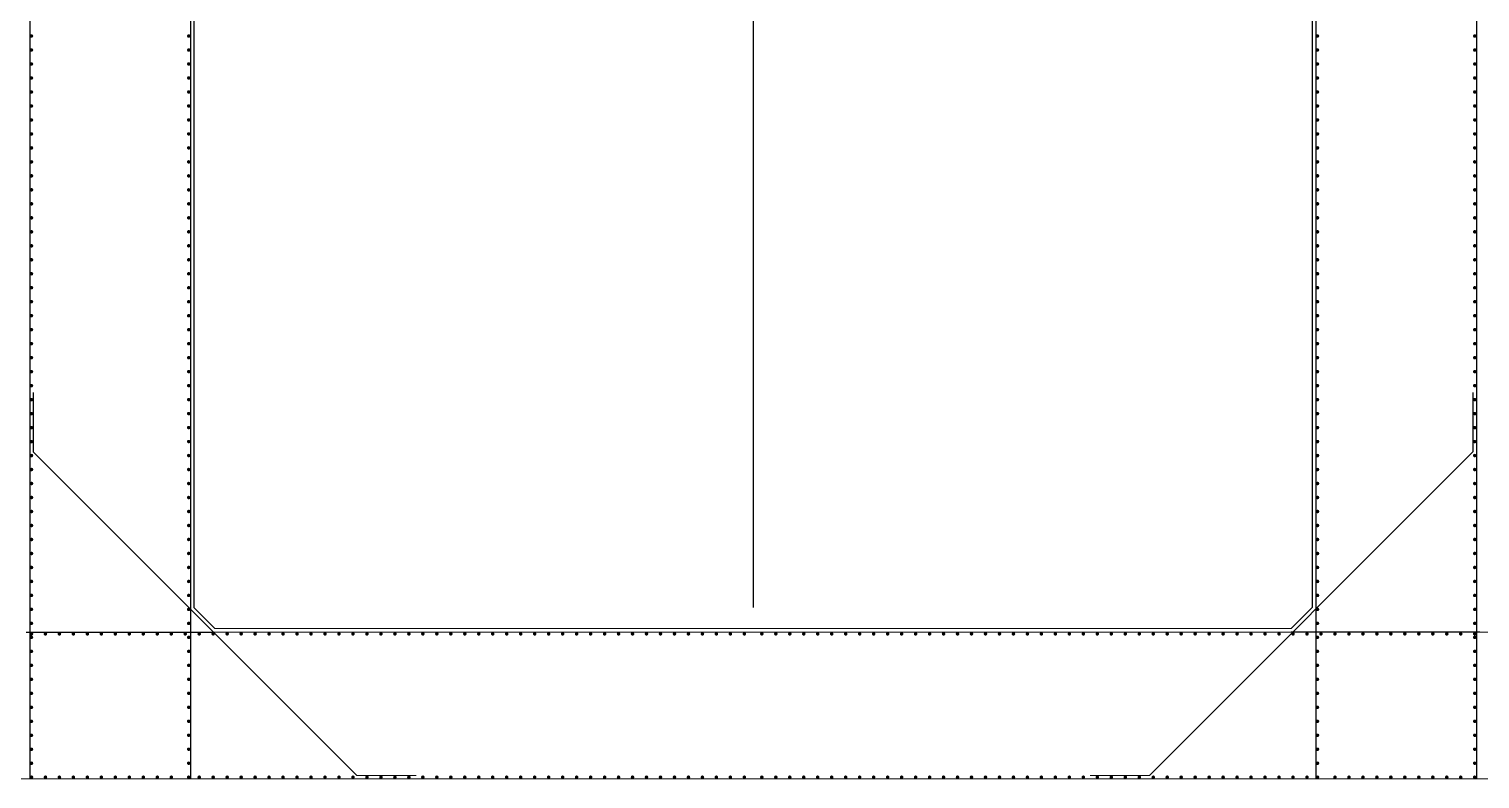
# Model space of a CAD drawing. Header units: millimetres. Extents: x -135144 to 39235, y -14991 to 144825.
# Drawn here: x -2526 to 7854, y 134138 to 139500 of the extents above; entities that cross this region are included whole.
import ezdxf

# ---------------------------------------------------------------- set-up
doc = ezdxf.new("R2010")
doc.units = ezdxf.units.MM
doc.header["$MEASUREMENT"] = 0
doc.layers.add('S TEXT', color=7, linetype='Continuous', lineweight=20)

msp = doc.modelspace()

# ---------------------------------------------------------------- linework, layer by layer
for p, q in [((-1371.36, 143037.849), (-1371.36, 134137.849)), ((-1371.36, 143037.849), (-1371.36, 134137.849)), ((6678.64, 143037.848), (6678.64, 134137.848)), ((6678.64, 143037.848), (6678.64, 134137.848)), ((-2521.36, 143025.349), (-2521.36, 134137.849)), ((-2521.36, 143025.349), (-2521.36, 134137.849)), ((7828.64, 143025.348), (7828.64, 134137.848)), ((7828.64, 143025.348), (7828.64, 134137.848)), ((-1346.36, 142062.849), (-1346.36, 135362.849)), ((-1346.36, 142062.849), (-1346.36, 135362.849)), ((2653.64, 142062.849), (2653.64, 135362.849)), ((2653.64, 142062.849), (2653.64, 135362.849)), ((6653.64, 142062.848), (6653.64, 135362.848)), ((6653.64, 142062.848), (6653.64, 135362.848)), ((-2496.36, 136901.757), (-2496.36, 136477.493)), ((-2496.36, 136901.757), (-2496.36, 136477.493)), ((7803.64, 136901.757), (7803.64, 136477.493)), ((7803.64, 136901.757), (7803.64, 136477.493)), ((-2496.36, 136477.493), (-181.715, 134162.849)), ((-2496.36, 136477.493), (-181.715, 134162.849)), ((7803.64, 136477.493), (5488.995, 134162.848)), ((7803.64, 136477.493), (5488.995, 134162.848)), ((-1346.36, 135362.849), (-1196.36, 135212.849)), ((-1346.36, 135362.849), (-1196.36, 135212.849)), ((6653.64, 135362.848), (6503.64, 135212.848)), ((6653.64, 135362.848), (6503.64, 135212.848)), ((-2546.36, 135187.849), (-1196.36, 135187.849)), ((-2546.36, 135187.849), (-1196.36, 135187.849)), ((7853.64, 135187.848), (6503.64, 135187.848)), ((7853.64, 135187.848), (6503.64, 135187.848))]:
    msp.add_line(p, q)
at = {"const_width": 12.5}
for points in [[(-2515.11, 139450.349, 1), (-2502.61, 139450.349, 1)], [(-2515.11, 139450.349, 1), (-2502.61, 139450.349, 1)], [(-1390.11, 139450.349, 1), (-1377.61, 139450.349, 1)], [(-1390.11, 139450.349, 1), (-1377.61, 139450.349, 1)], [(6697.39, 139450.348, -1), (6684.89, 139450.348, -1)], [(6697.39, 139450.348, -1), (6684.89, 139450.348, -1)], [(7822.39, 139450.348, -1), (7809.89, 139450.348, -1)], [(7822.39, 139450.348, -1), (7809.89, 139450.348, -1)], [(-2515.11, 139350.349, 1), (-2502.61, 139350.349, 1)], [(-2515.11, 139350.349, 1), (-2502.61, 139350.349, 1)], [(-1390.11, 139350.349, 1), (-1377.61, 139350.349, 1)], [(-1390.11, 139350.349, 1), (-1377.61, 139350.349, 1)], [(6697.39, 139350.348, -1), (6684.89, 139350.348, -1)], [(6697.39, 139350.348, -1), (6684.89, 139350.348, -1)], [(7822.39, 139350.348, -1), (7809.89, 139350.348, -1)], [(7822.39, 139350.348, -1), (7809.89, 139350.348, -1)], [(-2515.11, 139250.349, 1), (-2502.61, 139250.349, 1)], [(-2515.11, 139250.349, 1), (-2502.61, 139250.349, 1)], [(-1390.11, 139250.349, 1), (-1377.61, 139250.349, 1)], [(-1390.11, 139250.349, 1), (-1377.61, 139250.349, 1)], [(6697.39, 139250.348, -1), (6684.89, 139250.348, -1)], [(6697.39, 139250.348, -1), (6684.89, 139250.348, -1)], [(7822.39, 139250.348, -1), (7809.89, 139250.348, -1)], [(7822.39, 139250.348, -1), (7809.89, 139250.348, -1)], [(-2515.11, 139150.349, 1), (-2502.61, 139150.349, 1)], [(-2515.11, 139150.349, 1), (-2502.61, 139150.349, 1)], [(-1390.11, 139150.349, 1), (-1377.61, 139150.349, 1)], [(-1390.11, 139150.349, 1), (-1377.61, 139150.349, 1)], [(6697.39, 139150.348, -1), (6684.89, 139150.348, -1)], [(6697.39, 139150.348, -1), (6684.89, 139150.348, -1)], [(7822.39, 139150.348, -1), (7809.89, 139150.348, -1)], [(7822.39, 139150.348, -1), (7809.89, 139150.348, -1)], [(-2515.11, 139050.349, 1), (-2502.61, 139050.349, 1)], [(-2515.11, 139050.349, 1), (-2502.61, 139050.349, 1)], [(-1390.11, 139050.349, 1), (-1377.61, 139050.349, 1)], [(-1390.11, 139050.349, 1), (-1377.61, 139050.349, 1)], [(6697.39, 139050.348, -1), (6684.89, 139050.348, -1)], [(6697.39, 139050.348, -1), (6684.89, 139050.348, -1)], [(7822.39, 139050.348, -1), (7809.89, 139050.348, -1)], [(7822.39, 139050.348, -1), (7809.89, 139050.348, -1)], [(-2515.11, 138950.349, 1), (-2502.61, 138950.349, 1)], [(-2515.11, 138950.349, 1), (-2502.61, 138950.349, 1)], [(-1390.11, 138950.349, 1), (-1377.61, 138950.349, 1)], [(-1390.11, 138950.349, 1), (-1377.61, 138950.349, 1)], [(6697.39, 138950.348, -1), (6684.89, 138950.348, -1)], [(6697.39, 138950.348, -1), (6684.89, 138950.348, -1)], [(7822.39, 138950.348, -1), (7809.89, 138950.348, -1)], [(7822.39, 138950.348, -1), (7809.89, 138950.348, -1)], [(-2515.11, 138850.349, 1), (-2502.61, 138850.349, 1)], [(-2515.11, 138850.349, 1), (-2502.61, 138850.349, 1)], [(-1390.11, 138850.349, 1), (-1377.61, 138850.349, 1)], [(-1390.11, 138850.349, 1), (-1377.61, 138850.349, 1)], [(6697.39, 138850.348, -1), (6684.89, 138850.348, -1)], [(6697.39, 138850.348, -1), (6684.89, 138850.348, -1)], [(7822.39, 138850.348, -1), (7809.89, 138850.348, -1)], [(7822.39, 138850.348, -1), (7809.89, 138850.348, -1)], [(-2515.11, 138750.349, 1), (-2502.61, 138750.349, 1)], [(-2515.11, 138750.349, 1), (-2502.61, 138750.349, 1)], [(-1390.11, 138750.349, 1), (-1377.61, 138750.349, 1)], [(-1390.11, 138750.349, 1), (-1377.61, 138750.349, 1)], [(6697.39, 138750.348, -1), (6684.89, 138750.348, -1)], [(6697.39, 138750.348, -1), (6684.89, 138750.348, -1)], [(7822.39, 138750.348, -1), (7809.89, 138750.348, -1)], [(7822.39, 138750.348, -1), (7809.89, 138750.348, -1)], [(-2515.11, 138650.349, 1), (-2502.61, 138650.349, 1)], [(-2515.11, 138650.349, 1), (-2502.61, 138650.349, 1)], [(-1390.11, 138650.349, 1), (-1377.61, 138650.349, 1)], [(-1390.11, 138650.349, 1), (-1377.61, 138650.349, 1)], [(6697.39, 138650.348, -1), (6684.89, 138650.348, -1)], [(6697.39, 138650.348, -1), (6684.89, 138650.348, -1)], [(7822.39, 138650.348, -1), (7809.89, 138650.348, -1)], [(7822.39, 138650.348, -1), (7809.89, 138650.348, -1)], [(-2515.11, 138550.349, 1), (-2502.61, 138550.349, 1)], [(-2515.11, 138550.349, 1), (-2502.61, 138550.349, 1)], [(-1390.11, 138550.349, 1), (-1377.61, 138550.349, 1)], [(-1390.11, 138550.349, 1), (-1377.61, 138550.349, 1)], [(6697.39, 138550.348, -1), (6684.89, 138550.348, -1)], [(6697.39, 138550.348, -1), (6684.89, 138550.348, -1)], [(7822.39, 138550.348, -1), (7809.89, 138550.348, -1)], [(7822.39, 138550.348, -1), (7809.89, 138550.348, -1)], [(-2515.11, 138450.349, 1), (-2502.61, 138450.349, 1)], [(-2515.11, 138450.349, 1), (-2502.61, 138450.349, 1)], [(-1390.11, 138450.349, 1), (-1377.61, 138450.349, 1)], [(-1390.11, 138450.349, 1), (-1377.61, 138450.349, 1)], [(6697.39, 138450.348, -1), (6684.89, 138450.348, -1)], [(6697.39, 138450.348, -1), (6684.89, 138450.348, -1)], [(7822.39, 138450.348, -1), (7809.89, 138450.348, -1)], [(7822.39, 138450.348, -1), (7809.89, 138450.348, -1)], [(-2515.11, 138350.349, 1), (-2502.61, 138350.349, 1)], [(-2515.11, 138350.349, 1), (-2502.61, 138350.349, 1)], [(-2515.11, 138250.349, 1), (-2502.61, 138250.349, 1)], [(-2515.11, 138250.349, 1), (-2502.61, 138250.349, 1)], [(-1390.11, 138350.349, 1), (-1377.61, 138350.349, 1)], [(-1390.11, 138350.349, 1), (-1377.61, 138350.349, 1)], [(-1390.11, 138250.349, 1), (-1377.61, 138250.349, 1)], [(-1390.11, 138250.349, 1), (-1377.61, 138250.349, 1)], [(6697.39, 138350.348, -1), (6684.89, 138350.348, -1)], [(6697.39, 138350.348, -1), (6684.89, 138350.348, -1)], [(6697.39, 138250.348, -1), (6684.89, 138250.348, -1)], [(6697.39, 138250.348, -1), (6684.89, 138250.348, -1)], [(7822.39, 138350.348, -1), (7809.89, 138350.348, -1)], [(7822.39, 138350.348, -1), (7809.89, 138350.348, -1)], [(7822.39, 138250.348, -1), (7809.89, 138250.348, -1)], [(7822.39, 138250.348, -1), (7809.89, 138250.348, -1)], [(-2515.11, 138150.349, 1), (-2502.61, 138150.349, 1)], [(-2515.11, 138150.349, 1), (-2502.61, 138150.349, 1)], [(-1390.11, 138150.349, 1), (-1377.61, 138150.349, 1)], [(-1390.11, 138150.349, 1), (-1377.61, 138150.349, 1)], [(6697.39, 138150.348, -1), (6684.89, 138150.348, -1)], [(6697.39, 138150.348, -1), (6684.89, 138150.348, -1)], [(7822.39, 138150.348, -1), (7809.89, 138150.348, -1)], [(7822.39, 138150.348, -1), (7809.89, 138150.348, -1)], [(-2515.11, 138050.349, 1), (-2502.61, 138050.349, 1)], [(-2515.11, 138050.349, 1), (-2502.61, 138050.349, 1)], [(-1390.11, 138050.349, 1), (-1377.61, 138050.349, 1)], [(-1390.11, 138050.349, 1), (-1377.61, 138050.349, 1)], [(6697.39, 138050.348, -1), (6684.89, 138050.348, -1)], [(6697.39, 138050.348, -1), (6684.89, 138050.348, -1)], [(7822.39, 138050.348, -1), (7809.89, 138050.348, -1)], [(7822.39, 138050.348, -1), (7809.89, 138050.348, -1)], [(-2515.11, 137950.349, 1), (-2502.61, 137950.349, 1)], [(-2515.11, 137950.349, 1), (-2502.61, 137950.349, 1)], [(-1390.11, 137950.349, 1), (-1377.61, 137950.349, 1)], [(-1390.11, 137950.349, 1), (-1377.61, 137950.349, 1)], [(6697.39, 137950.348, -1), (6684.89, 137950.348, -1)], [(6697.39, 137950.348, -1), (6684.89, 137950.348, -1)], [(7822.39, 137950.348, -1), (7809.89, 137950.348, -1)], [(7822.39, 137950.348, -1), (7809.89, 137950.348, -1)], [(-2515.11, 137850.349, 1), (-2502.61, 137850.349, 1)], [(-2515.11, 137850.349, 1), (-2502.61, 137850.349, 1)], [(-1390.11, 137850.349, 1), (-1377.61, 137850.349, 1)], [(-1390.11, 137850.349, 1), (-1377.61, 137850.349, 1)], [(6697.39, 137850.348, -1), (6684.89, 137850.348, -1)], [(6697.39, 137850.348, -1), (6684.89, 137850.348, -1)], [(7822.39, 137850.348, -1), (7809.89, 137850.348, -1)], [(7822.39, 137850.348, -1), (7809.89, 137850.348, -1)], [(-2515.11, 137750.349, 1), (-2502.61, 137750.349, 1)], [(-2515.11, 137750.349, 1), (-2502.61, 137750.349, 1)], [(-1390.11, 137750.349, 1), (-1377.61, 137750.349, 1)], [(-1390.11, 137750.349, 1), (-1377.61, 137750.349, 1)], [(6697.39, 137750.348, -1), (6684.89, 137750.348, -1)], [(6697.39, 137750.348, -1), (6684.89, 137750.348, -1)], [(7822.39, 137750.348, -1), (7809.89, 137750.348, -1)], [(7822.39, 137750.348, -1), (7809.89, 137750.348, -1)], [(-2515.11, 137650.349, 1), (-2502.61, 137650.349, 1)], [(-2515.11, 137650.349, 1), (-2502.61, 137650.349, 1)], [(-1390.11, 137650.349, 1), (-1377.61, 137650.349, 1)], [(-1390.11, 137650.349, 1), (-1377.61, 137650.349, 1)], [(6697.39, 137650.348, -1), (6684.89, 137650.348, -1)], [(6697.39, 137650.348, -1), (6684.89, 137650.348, -1)], [(7822.39, 137650.348, -1), (7809.89, 137650.348, -1)], [(7822.39, 137650.348, -1), (7809.89, 137650.348, -1)], [(-2515.11, 137550.349, 1), (-2502.61, 137550.349, 1)], [(-2515.11, 137550.349, 1), (-2502.61, 137550.349, 1)], [(-1390.11, 137550.349, 1), (-1377.61, 137550.349, 1)], [(-1390.11, 137550.349, 1), (-1377.61, 137550.349, 1)], [(6697.39, 137550.348, -1), (6684.89, 137550.348, -1)], [(6697.39, 137550.348, -1), (6684.89, 137550.348, -1)], [(7822.39, 137550.348, -1), (7809.89, 137550.348, -1)], [(7822.39, 137550.348, -1), (7809.89, 137550.348, -1)], [(-2515.11, 137450.349, 1), (-2502.61, 137450.349, 1)], [(-2515.11, 137450.349, 1), (-2502.61, 137450.349, 1)], [(-1390.11, 137450.349, 1), (-1377.61, 137450.349, 1)], [(-1390.11, 137450.349, 1), (-1377.61, 137450.349, 1)], [(6697.39, 137450.348, -1), (6684.89, 137450.348, -1)], [(6697.39, 137450.348, -1), (6684.89, 137450.348, -1)], [(7822.39, 137450.348, -1), (7809.89, 137450.348, -1)], [(7822.39, 137450.348, -1), (7809.89, 137450.348, -1)], [(-2515.11, 137350.349, 1), (-2502.61, 137350.349, 1)], [(-2515.11, 137350.349, 1), (-2502.61, 137350.349, 1)], [(-1390.11, 137350.349, 1), (-1377.61, 137350.349, 1)], [(-1390.11, 137350.349, 1), (-1377.61, 137350.349, 1)], [(6697.39, 137350.348, -1), (6684.89, 137350.348, -1)], [(6697.39, 137350.348, -1), (6684.89, 137350.348, -1)], [(7822.39, 137350.348, -1), (7809.89, 137350.348, -1)], [(7822.39, 137350.348, -1), (7809.89, 137350.348, -1)], [(-2515.11, 137250.349, 1), (-2502.61, 137250.349, 1)], [(-2515.11, 137250.349, 1), (-2502.61, 137250.349, 1)], [(-1390.11, 137250.349, 1), (-1377.61, 137250.349, 1)], [(-1390.11, 137250.349, 1), (-1377.61, 137250.349, 1)], [(6697.39, 137250.348, -1), (6684.89, 137250.348, -1)], [(6697.39, 137250.348, -1), (6684.89, 137250.348, -1)], [(7822.39, 137250.348, -1), (7809.89, 137250.348, -1)], [(7822.39, 137250.348, -1), (7809.89, 137250.348, -1)], [(-2515.11, 137150.349, 1), (-2502.61, 137150.349, 1)], [(-2515.11, 137150.349, 1), (-2502.61, 137150.349, 1)], [(-1390.11, 137150.349, 1), (-1377.61, 137150.349, 1)], [(-1390.11, 137150.349, 1), (-1377.61, 137150.349, 1)], [(6697.39, 137150.348, -1), (6684.89, 137150.348, -1)], [(6697.39, 137150.348, -1), (6684.89, 137150.348, -1)], [(7822.39, 137150.348, -1), (7809.89, 137150.348, -1)], [(7822.39, 137150.348, -1), (7809.89, 137150.348, -1)], [(-2515.11, 137050.349, 1), (-2502.61, 137050.349, 1)], [(-2515.11, 137050.349, 1), (-2502.61, 137050.349, 1)], [(-1390.11, 137050.349, 1), (-1377.61, 137050.349, 1)], [(-1390.11, 137050.349, 1), (-1377.61, 137050.349, 1)], [(6697.39, 137050.348, -1), (6684.89, 137050.348, -1)], [(6697.39, 137050.348, -1), (6684.89, 137050.348, -1)], [(7822.39, 137050.348, -1), (7809.89, 137050.348, -1)], [(7822.39, 137050.348, -1), (7809.89, 137050.348, -1)], [(-2515.11, 136950.349, 1), (-2502.61, 136950.349, 1)], [(-2515.11, 136950.349, 1), (-2502.61, 136950.349, 1)], [(-1390.11, 136950.349, 1), (-1377.61, 136950.349, 1)], [(-1390.11, 136950.349, 1), (-1377.61, 136950.349, 1)], [(6697.39, 136950.348, -1), (6684.89, 136950.348, -1)], [(6697.39, 136950.348, -1), (6684.89, 136950.348, -1)], [(7822.39, 136950.348, -1), (7809.89, 136950.348, -1)], [(7822.39, 136950.348, -1), (7809.89, 136950.348, -1)], [(-2515.11, 136850.349, 1), (-2502.61, 136850.349, 1)], [(-2515.11, 136850.349, 1), (-2502.61, 136850.349, 1)], [(-1390.11, 136850.349, 1), (-1377.61, 136850.349, 1)], [(-1390.11, 136850.349, 1), (-1377.61, 136850.349, 1)], [(6697.39, 136850.348, -1), (6684.89, 136850.348, -1)], [(6697.39, 136850.348, -1), (6684.89, 136850.348, -1)], [(7822.39, 136850.348, -1), (7809.89, 136850.348, -1)], [(7822.39, 136850.348, -1), (7809.89, 136850.348, -1)], [(-2515.11, 136750.349, 1), (-2502.61, 136750.349, 1)], [(-2515.11, 136750.349, 1), (-2502.61, 136750.349, 1)], [(-1390.11, 136750.349, 1), (-1377.61, 136750.349, 1)], [(-1390.11, 136750.349, 1), (-1377.61, 136750.349, 1)], [(6697.39, 136750.348, -1), (6684.89, 136750.348, -1)], [(6697.39, 136750.348, -1), (6684.89, 136750.348, -1)], [(7822.39, 136750.348, -1), (7809.89, 136750.348, -1)], [(7822.39, 136750.348, -1), (7809.89, 136750.348, -1)], [(-2515.11, 136650.349, 1), (-2502.61, 136650.349, 1)], [(-2515.11, 136650.349, 1), (-2502.61, 136650.349, 1)], [(-1390.11, 136650.349, 1), (-1377.61, 136650.349, 1)], [(-1390.11, 136650.349, 1), (-1377.61, 136650.349, 1)], [(6697.39, 136650.348, -1), (6684.89, 136650.348, -1)], [(6697.39, 136650.348, -1), (6684.89, 136650.348, -1)], [(7822.39, 136650.348, -1), (7809.89, 136650.348, -1)], [(7822.39, 136650.348, -1), (7809.89, 136650.348, -1)], [(-2515.11, 136550.349, 1), (-2502.61, 136550.349, 1)], [(-2515.11, 136550.349, 1), (-2502.61, 136550.349, 1)], [(-1390.11, 136550.349, 1), (-1377.61, 136550.349, 1)], [(-1390.11, 136550.349, 1), (-1377.61, 136550.349, 1)], [(6697.39, 136550.348, -1), (6684.89, 136550.348, -1)], [(6697.39, 136550.348, -1), (6684.89, 136550.348, -1)], [(7822.39, 136550.348, -1), (7809.89, 136550.348, -1)], [(7822.39, 136550.348, -1), (7809.89, 136550.348, -1)], [(-2515.11, 136450.349, 1), (-2502.61, 136450.349, 1)], [(-2515.11, 136450.349, 1), (-2502.61, 136450.349, 1)], [(-1390.11, 136450.349, 1), (-1377.61, 136450.349, 1)], [(-1390.11, 136450.349, 1), (-1377.61, 136450.349, 1)], [(6697.39, 136450.348, -1), (6684.89, 136450.348, -1)], [(6697.39, 136450.348, -1), (6684.89, 136450.348, -1)], [(7822.39, 136450.348, -1), (7809.89, 136450.348, -1)], [(7822.39, 136450.348, -1), (7809.89, 136450.348, -1)], [(-2515.11, 136350.349, 1), (-2502.61, 136350.349, 1)], [(-2515.11, 136350.349, 1), (-2502.61, 136350.349, 1)], [(-1390.11, 136350.349, 1), (-1377.61, 136350.349, 1)], [(-1390.11, 136350.349, 1), (-1377.61, 136350.349, 1)], [(6697.39, 136350.348, -1), (6684.89, 136350.348, -1)], [(6697.39, 136350.348, -1), (6684.89, 136350.348, -1)], [(7822.39, 136350.348, -1), (7809.89, 136350.348, -1)], [(7822.39, 136350.348, -1), (7809.89, 136350.348, -1)], [(-2515.11, 136250.349, 1), (-2502.61, 136250.349, 1)], [(-2515.11, 136250.349, 1), (-2502.61, 136250.349, 1)], [(-1390.11, 136250.349, 1), (-1377.61, 136250.349, 1)], [(-1390.11, 136250.349, 1), (-1377.61, 136250.349, 1)], [(6697.39, 136250.348, -1), (6684.89, 136250.348, -1)], [(6697.39, 136250.348, -1), (6684.89, 136250.348, -1)], [(7822.39, 136250.348, -1), (7809.89, 136250.348, -1)], [(7822.39, 136250.348, -1), (7809.89, 136250.348, -1)], [(-2515.11, 136150.349, 1), (-2502.61, 136150.349, 1)], [(-2515.11, 136150.349, 1), (-2502.61, 136150.349, 1)], [(-1390.11, 136150.349, 1), (-1377.61, 136150.349, 1)], [(-1390.11, 136150.349, 1), (-1377.61, 136150.349, 1)], [(6697.39, 136150.348, -1), (6684.89, 136150.348, -1)], [(6697.39, 136150.348, -1), (6684.89, 136150.348, -1)], [(7822.39, 136150.348, -1), (7809.89, 136150.348, -1)], [(7822.39, 136150.348, -1), (7809.89, 136150.348, -1)], [(-2515.11, 136050.349, 1), (-2502.61, 136050.349, 1)], [(-2515.11, 136050.349, 1), (-2502.61, 136050.349, 1)], [(-1390.11, 136050.349, 1), (-1377.61, 136050.349, 1)], [(-1390.11, 136050.349, 1), (-1377.61, 136050.349, 1)], [(6697.39, 136050.348, -1), (6684.89, 136050.348, -1)], [(6697.39, 136050.348, -1), (6684.89, 136050.348, -1)], [(7822.39, 136050.348, -1), (7809.89, 136050.348, -1)], [(7822.39, 136050.348, -1), (7809.89, 136050.348, -1)], [(-2515.11, 135950.349, 1), (-2502.61, 135950.349, 1)], [(-2515.11, 135950.349, 1), (-2502.61, 135950.349, 1)], [(-1390.11, 135950.349, 1), (-1377.61, 135950.349, 1)], [(-1390.11, 135950.349, 1), (-1377.61, 135950.349, 1)], [(6697.39, 135950.348, -1), (6684.89, 135950.348, -1)], [(6697.39, 135950.348, -1), (6684.89, 135950.348, -1)], [(7822.39, 135950.348, -1), (7809.89, 135950.348, -1)], [(7822.39, 135950.348, -1), (7809.89, 135950.348, -1)], [(-2515.11, 135850.349, 1), (-2502.61, 135850.349, 1)], [(-2515.11, 135850.349, 1), (-2502.61, 135850.349, 1)], [(-1390.11, 135850.349, 1), (-1377.61, 135850.349, 1)], [(-1390.11, 135850.349, 1), (-1377.61, 135850.349, 1)], [(6697.39, 135850.348, -1), (6684.89, 135850.348, -1)], [(6697.39, 135850.348, -1), (6684.89, 135850.348, -1)], [(7822.39, 135850.348, -1), (7809.89, 135850.348, -1)], [(7822.39, 135850.348, -1), (7809.89, 135850.348, -1)], [(-2515.11, 135750.349, 1), (-2502.61, 135750.349, 1)], [(-2515.11, 135750.349, 1), (-2502.61, 135750.349, 1)], [(-1390.11, 135750.349, 1), (-1377.61, 135750.349, 1)], [(-1390.11, 135750.349, 1), (-1377.61, 135750.349, 1)], [(6697.39, 135750.348, -1), (6684.89, 135750.348, -1)], [(6697.39, 135750.348, -1), (6684.89, 135750.348, -1)], [(7822.39, 135750.348, -1), (7809.89, 135750.348, -1)], [(7822.39, 135750.348, -1), (7809.89, 135750.348, -1)], [(-2515.11, 135650.349, 1), (-2502.61, 135650.349, 1)], [(-2515.11, 135650.349, 1), (-2502.61, 135650.349, 1)], [(-2515.11, 135550.349, 1), (-2502.61, 135550.349, 1)], [(-2515.11, 135550.349, 1), (-2502.61, 135550.349, 1)], [(-1390.11, 135650.349, 1), (-1377.61, 135650.349, 1)], [(-1390.11, 135650.349, 1), (-1377.61, 135650.349, 1)], [(-1390.11, 135550.349, 1), (-1377.61, 135550.349, 1)], [(-1390.11, 135550.349, 1), (-1377.61, 135550.349, 1)], [(6697.39, 135650.348, -1), (6684.89, 135650.348, -1)], [(6697.39, 135650.348, -1), (6684.89, 135650.348, -1)], [(6697.39, 135550.348, -1), (6684.89, 135550.348, -1)], [(6697.39, 135550.348, -1), (6684.89, 135550.348, -1)], [(7822.39, 135650.348, -1), (7809.89, 135650.348, -1)], [(7822.39, 135650.348, -1), (7809.89, 135650.348, -1)], [(7822.39, 135550.348, -1), (7809.89, 135550.348, -1)], [(7822.39, 135550.348, -1), (7809.89, 135550.348, -1)], [(-2515.11, 135450.349, 1), (-2502.61, 135450.349, 1)], [(-2515.11, 135450.349, 1), (-2502.61, 135450.349, 1)], [(-1390.11, 135450.349, 1), (-1377.61, 135450.349, 1)], [(-1390.11, 135450.349, 1), (-1377.61, 135450.349, 1)], [(6697.39, 135450.348, -1), (6684.89, 135450.348, -1)], [(6697.39, 135450.348, -1), (6684.89, 135450.348, -1)], [(7822.39, 135450.348, -1), (7809.89, 135450.348, -1)], [(7822.39, 135450.348, -1), (7809.89, 135450.348, -1)], [(-2515.11, 135350.349, 1), (-2502.61, 135350.349, 1)], [(-2515.11, 135350.349, 1), (-2502.61, 135350.349, 1)], [(-1390.11, 135350.349, 1), (-1377.61, 135350.349, 1)], [(-1390.11, 135350.349, 1), (-1377.61, 135350.349, 1)], [(6697.39, 135350.348, -1), (6684.89, 135350.348, -1)], [(6697.39, 135350.348, -1), (6684.89, 135350.348, -1)], [(7822.39, 135350.348, -1), (7809.89, 135350.348, -1)], [(7822.39, 135350.348, -1), (7809.89, 135350.348, -1)], [(-2515.11, 135250.349, 1), (-2502.61, 135250.349, 1)], [(-2515.11, 135250.349, 1), (-2502.61, 135250.349, 1)], [(-1390.11, 135250.349, 1), (-1377.61, 135250.349, 1)], [(-1390.11, 135250.349, 1), (-1377.61, 135250.349, 1)], [(6697.39, 135250.348, -1), (6684.89, 135250.348, -1)], [(6697.39, 135250.348, -1), (6684.89, 135250.348, -1)], [(7822.39, 135250.348, -1), (7809.89, 135250.348, -1)], [(7822.39, 135250.348, -1), (7809.89, 135250.348, -1)], [(-2515.11, 135175.349, 1), (-2502.61, 135175.349, 1)], [(-2515.11, 135175.349, 1), (-2502.61, 135175.349, 1)], [(-2515.11, 135150.349, 1), (-2502.61, 135150.349, 1)], [(-2515.11, 135150.349, 1), (-2502.61, 135150.349, 1)], [(-2415.11, 135175.349, 1), (-2402.61, 135175.349, 1)], [(-2415.11, 135175.349, 1), (-2402.61, 135175.349, 1)], [(-2315.11, 135175.349, 1), (-2302.61, 135175.349, 1)], [(-2315.11, 135175.349, 1), (-2302.61, 135175.349, 1)], [(-2215.11, 135175.349, 1), (-2202.61, 135175.349, 1)], [(-2215.11, 135175.349, 1), (-2202.61, 135175.349, 1)], [(-2115.11, 135175.349, 1), (-2102.61, 135175.349, 1)], [(-2115.11, 135175.349, 1), (-2102.61, 135175.349, 1)], [(-2015.11, 135175.349, 1), (-2002.61, 135175.349, 1)], [(-2015.11, 135175.349, 1), (-2002.61, 135175.349, 1)], [(-1915.11, 135175.349, 1), (-1902.61, 135175.349, 1)], [(-1915.11, 135175.349, 1), (-1902.61, 135175.349, 1)], [(-1815.11, 135175.349, 1), (-1802.61, 135175.349, 1)], [(-1815.11, 135175.349, 1), (-1802.61, 135175.349, 1)], [(-1715.11, 135175.349, 1), (-1702.61, 135175.349, 1)], [(-1715.11, 135175.349, 1), (-1702.61, 135175.349, 1)], [(-1615.11, 135175.349, 1), (-1602.61, 135175.349, 1)], [(-1615.11, 135175.349, 1), (-1602.61, 135175.349, 1)], [(-1515.11, 135175.349, 1), (-1502.61, 135175.349, 1)], [(-1515.11, 135175.349, 1), (-1502.61, 135175.349, 1)], [(-1415.11, 135175.349, 1), (-1402.61, 135175.349, 1)], [(-1415.11, 135175.349, 1), (-1402.61, 135175.349, 1)], [(-1390.11, 135150.349, 1), (-1377.61, 135150.349, 1)], [(-1390.11, 135150.349, 1), (-1377.61, 135150.349, 1)], [(-1315.11, 135175.349, 1), (-1302.61, 135175.349, 1)], [(-1315.11, 135175.349, 1), (-1302.61, 135175.349, 1)], [(-1215.11, 135175.349, 1), (-1202.61, 135175.349, 1)], [(-1215.11, 135175.349, 1), (-1202.61, 135175.349, 1)], [(-1115.11, 135175.349, 1), (-1102.61, 135175.349, 1)], [(-1115.11, 135175.349, 1), (-1102.61, 135175.349, 1)], [(-1015.11, 135175.349, 1), (-1002.61, 135175.349, 1)], [(-1015.11, 135175.349, 1), (-1002.61, 135175.349, 1)], [(-915.11, 135175.349, 1), (-902.61, 135175.349, 1)], [(-915.11, 135175.349, 1), (-902.61, 135175.349, 1)], [(-815.11, 135175.349, 1), (-802.61, 135175.349, 1)], [(-815.11, 135175.349, 1), (-802.61, 135175.349, 1)], [(-715.11, 135175.349, 1), (-702.61, 135175.349, 1)], [(-715.11, 135175.349, 1), (-702.61, 135175.349, 1)], [(-615.11, 135175.349, 1), (-602.61, 135175.349, 1)], [(-615.11, 135175.349, 1), (-602.61, 135175.349, 1)], [(-515.11, 135175.349, 1), (-502.61, 135175.349, 1)], [(-515.11, 135175.349, 1), (-502.61, 135175.349, 1)], [(-415.11, 135175.349, 1), (-402.61, 135175.349, 1)], [(-415.11, 135175.349, 1), (-402.61, 135175.349, 1)], [(-315.11, 135175.349, 1), (-302.61, 135175.349, 1)], [(-315.11, 135175.349, 1), (-302.61, 135175.349, 1)], [(-215.11, 135175.349, 1), (-202.61, 135175.349, 1)], [(-215.11, 135175.349, 1), (-202.61, 135175.349, 1)], [(-115.11, 135175.349, 1), (-102.61, 135175.349, 1)], [(-115.11, 135175.349, 1), (-102.61, 135175.349, 1)], [(-15.11, 135175.349, 1), (-2.61, 135175.349, 1)], [(-15.11, 135175.349, 1), (-2.61, 135175.349, 1)], [(84.89, 135175.349, 1), (97.39, 135175.349, 1)], [(84.89, 135175.349, 1), (97.39, 135175.349, 1)], [(184.89, 135175.349, 1), (197.39, 135175.349, 1)], [(184.89, 135175.349, 1), (197.39, 135175.349, 1)], [(284.89, 135175.349, 1), (297.39, 135175.349, 1)], [(284.89, 135175.349, 1), (297.39, 135175.349, 1)], [(384.89, 135175.349, 1), (397.39, 135175.349, 1)], [(384.89, 135175.349, 1), (397.39, 135175.349, 1)], [(484.89, 135175.349, 1), (497.39, 135175.349, 1)], [(484.89, 135175.349, 1), (497.39, 135175.349, 1)], [(584.89, 135175.349, 1), (597.39, 135175.349, 1)], [(584.89, 135175.349, 1), (597.39, 135175.349, 1)], [(684.89, 135175.349, 1), (697.39, 135175.349, 1)], [(684.89, 135175.349, 1), (697.39, 135175.349, 1)], [(784.89, 135175.349, 1), (797.39, 135175.349, 1)], [(784.89, 135175.349, 1), (797.39, 135175.349, 1)], [(884.89, 135175.349, 1), (897.39, 135175.349, 1)], [(884.89, 135175.349, 1), (897.39, 135175.349, 1)], [(984.89, 135175.349, 1), (997.39, 135175.349, 1)], [(984.89, 135175.349, 1), (997.39, 135175.349, 1)], [(1084.89, 135175.349, 1), (1097.39, 135175.349, 1)], [(1084.89, 135175.349, 1), (1097.39, 135175.349, 1)], [(1184.89, 135175.349, 1), (1197.39, 135175.349, 1)], [(1184.89, 135175.349, 1), (1197.39, 135175.349, 1)], [(1284.89, 135175.349, 1), (1297.39, 135175.349, 1)], [(1284.89, 135175.349, 1), (1297.39, 135175.349, 1)], [(1384.89, 135175.349, 1), (1397.39, 135175.349, 1)], [(1384.89, 135175.349, 1), (1397.39, 135175.349, 1)], [(1484.89, 135175.349, 1), (1497.39, 135175.349, 1)], [(1484.89, 135175.349, 1), (1497.39, 135175.349, 1)], [(1584.89, 135175.349, 1), (1597.39, 135175.349, 1)], [(1584.89, 135175.349, 1), (1597.39, 135175.349, 1)], [(1684.89, 135175.349, 1), (1697.39, 135175.349, 1)], [(1684.89, 135175.349, 1), (1697.39, 135175.349, 1)], [(1784.89, 135175.349, 1), (1797.39, 135175.349, 1)], [(1784.89, 135175.349, 1), (1797.39, 135175.349, 1)], [(1884.89, 135175.349, 1), (1897.39, 135175.349, 1)], [(1884.89, 135175.349, 1), (1897.39, 135175.349, 1)], [(1984.89, 135175.349, 1), (1997.39, 135175.349, 1)], [(1984.89, 135175.349, 1), (1997.39, 135175.349, 1)], [(2084.89, 135175.349, 1), (2097.39, 135175.349, 1)], [(2084.89, 135175.349, 1), (2097.39, 135175.349, 1)], [(2184.89, 135175.349, 1), (2197.39, 135175.349, 1)], [(2184.89, 135175.349, 1), (2197.39, 135175.349, 1)], [(2284.89, 135175.349, 1), (2297.39, 135175.349, 1)], [(2284.89, 135175.349, 1), (2297.39, 135175.349, 1)], [(2384.89, 135175.349, 1), (2397.39, 135175.349, 1)], [(2384.89, 135175.349, 1), (2397.39, 135175.349, 1)], [(2484.89, 135175.349, 1), (2497.39, 135175.349, 1)], [(2484.89, 135175.349, 1), (2497.39, 135175.349, 1)], [(2584.89, 135175.349, 1), (2597.39, 135175.349, 1)], [(2584.89, 135175.349, 1), (2597.39, 135175.349, 1)], [(2722.39, 135175.349, -1), (2709.89, 135175.349, -1)], [(2722.39, 135175.349, -1), (2709.89, 135175.349, -1)], [(2822.39, 135175.349, -1), (2809.89, 135175.349, -1)], [(2822.39, 135175.349, -1), (2809.89, 135175.349, -1)], [(2922.39, 135175.348, -1), (2909.89, 135175.348, -1)], [(2922.39, 135175.348, -1), (2909.89, 135175.348, -1)], [(3022.39, 135175.348, -1), (3009.89, 135175.348, -1)], [(3022.39, 135175.348, -1), (3009.89, 135175.348, -1)], [(3122.39, 135175.348, -1), (3109.89, 135175.348, -1)], [(3122.39, 135175.348, -1), (3109.89, 135175.348, -1)], [(3222.39, 135175.348, -1), (3209.89, 135175.348, -1)], [(3222.39, 135175.348, -1), (3209.89, 135175.348, -1)], [(3322.39, 135175.348, -1), (3309.89, 135175.348, -1)], [(3322.39, 135175.348, -1), (3309.89, 135175.348, -1)], [(3422.39, 135175.348, -1), (3409.89, 135175.348, -1)], [(3422.39, 135175.348, -1), (3409.89, 135175.348, -1)], [(3522.39, 135175.348, -1), (3509.89, 135175.348, -1)], [(3522.39, 135175.348, -1), (3509.89, 135175.348, -1)], [(3622.39, 135175.348, -1), (3609.89, 135175.348, -1)], [(3622.39, 135175.348, -1), (3609.89, 135175.348, -1)], [(3722.39, 135175.348, -1), (3709.89, 135175.348, -1)], [(3722.39, 135175.348, -1), (3709.89, 135175.348, -1)], [(3822.39, 135175.348, -1), (3809.89, 135175.348, -1)], [(3822.39, 135175.348, -1), (3809.89, 135175.348, -1)], [(3922.39, 135175.348, -1), (3909.89, 135175.348, -1)], [(3922.39, 135175.348, -1), (3909.89, 135175.348, -1)], [(4022.39, 135175.348, -1), (4009.89, 135175.348, -1)], [(4022.39, 135175.348, -1), (4009.89, 135175.348, -1)], [(4122.39, 135175.348, -1), (4109.89, 135175.348, -1)], [(4122.39, 135175.348, -1), (4109.89, 135175.348, -1)], [(4222.39, 135175.348, -1), (4209.89, 135175.348, -1)], [(4222.39, 135175.348, -1), (4209.89, 135175.348, -1)], [(4322.39, 135175.348, -1), (4309.89, 135175.348, -1)], [(4322.39, 135175.348, -1), (4309.89, 135175.348, -1)], [(4422.39, 135175.348, -1), (4409.89, 135175.348, -1)], [(4422.39, 135175.348, -1), (4409.89, 135175.348, -1)], [(4522.39, 135175.348, -1), (4509.89, 135175.348, -1)], [(4522.39, 135175.348, -1), (4509.89, 135175.348, -1)], [(4622.39, 135175.348, -1), (4609.89, 135175.348, -1)], [(4622.39, 135175.348, -1), (4609.89, 135175.348, -1)], [(4722.39, 135175.348, -1), (4709.89, 135175.348, -1)], [(4722.39, 135175.348, -1), (4709.89, 135175.348, -1)], [(4822.39, 135175.348, -1), (4809.89, 135175.348, -1)], [(4822.39, 135175.348, -1), (4809.89, 135175.348, -1)], [(4922.39, 135175.348, -1), (4909.89, 135175.348, -1)], [(4922.39, 135175.348, -1), (4909.89, 135175.348, -1)], [(5022.39, 135175.348, -1), (5009.89, 135175.348, -1)], [(5022.39, 135175.348, -1), (5009.89, 135175.348, -1)], [(5122.39, 135175.348, -1), (5109.89, 135175.348, -1)], [(5122.39, 135175.348, -1), (5109.89, 135175.348, -1)], [(5222.39, 135175.348, -1), (5209.89, 135175.348, -1)], [(5222.39, 135175.348, -1), (5209.89, 135175.348, -1)], [(5322.39, 135175.348, -1), (5309.89, 135175.348, -1)], [(5322.39, 135175.348, -1), (5309.89, 135175.348, -1)], [(5422.39, 135175.348, -1), (5409.89, 135175.348, -1)], [(5422.39, 135175.348, -1), (5409.89, 135175.348, -1)], [(5522.39, 135175.348, -1), (5509.89, 135175.348, -1)], [(5522.39, 135175.348, -1), (5509.89, 135175.348, -1)], [(5622.39, 135175.348, -1), (5609.89, 135175.348, -1)], [(5622.39, 135175.348, -1), (5609.89, 135175.348, -1)], [(5722.39, 135175.348, -1), (5709.89, 135175.348, -1)], [(5722.39, 135175.348, -1), (5709.89, 135175.348, -1)], [(5822.39, 135175.348, -1), (5809.89, 135175.348, -1)], [(5822.39, 135175.348, -1), (5809.89, 135175.348, -1)], [(5922.39, 135175.348, -1), (5909.89, 135175.348, -1)], [(5922.39, 135175.348, -1), (5909.89, 135175.348, -1)], [(6022.39, 135175.348, -1), (6009.89, 135175.348, -1)], [(6022.39, 135175.348, -1), (6009.89, 135175.348, -1)], [(6122.39, 135175.348, -1), (6109.89, 135175.348, -1)], [(6122.39, 135175.348, -1), (6109.89, 135175.348, -1)], [(6222.39, 135175.348, -1), (6209.89, 135175.348, -1)], [(6222.39, 135175.348, -1), (6209.89, 135175.348, -1)], [(6322.39, 135175.348, -1), (6309.89, 135175.348, -1)], [(6322.39, 135175.348, -1), (6309.89, 135175.348, -1)], [(6422.39, 135175.348, -1), (6409.89, 135175.348, -1)], [(6422.39, 135175.348, -1), (6409.89, 135175.348, -1)], [(6522.39, 135175.348, -1), (6509.89, 135175.348, -1)], [(6522.39, 135175.348, -1), (6509.89, 135175.348, -1)], [(6622.39, 135175.348, -1), (6609.89, 135175.348, -1)], [(6622.39, 135175.348, -1), (6609.89, 135175.348, -1)], [(6697.39, 135150.348, -1), (6684.89, 135150.348, -1)], [(6697.39, 135150.348, -1), (6684.89, 135150.348, -1)], [(6722.39, 135175.348, -1), (6709.89, 135175.348, -1)], [(6722.39, 135175.348, -1), (6709.89, 135175.348, -1)], [(6822.39, 135175.348, -1), (6809.89, 135175.348, -1)], [(6822.39, 135175.348, -1), (6809.89, 135175.348, -1)], [(6922.39, 135175.348, -1), (6909.89, 135175.348, -1)], [(6922.39, 135175.348, -1), (6909.89, 135175.348, -1)], [(7022.39, 135175.348, -1), (7009.89, 135175.348, -1)], [(7022.39, 135175.348, -1), (7009.89, 135175.348, -1)], [(7122.39, 135175.348, -1), (7109.89, 135175.348, -1)], [(7122.39, 135175.348, -1), (7109.89, 135175.348, -1)], [(7222.39, 135175.348, -1), (7209.89, 135175.348, -1)], [(7222.39, 135175.348, -1), (7209.89, 135175.348, -1)], [(7322.39, 135175.348, -1), (7309.89, 135175.348, -1)], [(7322.39, 135175.348, -1), (7309.89, 135175.348, -1)], [(7422.39, 135175.348, -1), (7409.89, 135175.348, -1)], [(7422.39, 135175.348, -1), (7409.89, 135175.348, -1)], [(7522.39, 135175.348, -1), (7509.89, 135175.348, -1)], [(7522.39, 135175.348, -1), (7509.89, 135175.348, -1)], [(7622.39, 135175.348, -1), (7609.89, 135175.348, -1)], [(7622.39, 135175.348, -1), (7609.89, 135175.348, -1)], [(7722.39, 135175.348, -1), (7709.89, 135175.348, -1)], [(7722.39, 135175.348, -1), (7709.89, 135175.348, -1)], [(7822.39, 135175.348, -1), (7809.89, 135175.348, -1)], [(7822.39, 135175.348, -1), (7809.89, 135175.348, -1)], [(7822.39, 135150.348, -1), (7809.89, 135150.348, -1)], [(7822.39, 135150.348, -1), (7809.89, 135150.348, -1)], [(-2515.11, 135050.349, 1), (-2502.61, 135050.349, 1)], [(-2515.11, 135050.349, 1), (-2502.61, 135050.349, 1)], [(-1390.11, 135050.349, 1), (-1377.61, 135050.349, 1)], [(-1390.11, 135050.349, 1), (-1377.61, 135050.349, 1)], [(6697.39, 135050.348, -1), (6684.89, 135050.348, -1)], [(6697.39, 135050.348, -1), (6684.89, 135050.348, -1)], [(7822.39, 135050.348, -1), (7809.89, 135050.348, -1)], [(7822.39, 135050.348, -1), (7809.89, 135050.348, -1)], [(-2515.11, 134950.349, 1), (-2502.61, 134950.349, 1)], [(-2515.11, 134950.349, 1), (-2502.61, 134950.349, 1)], [(-1390.11, 134950.349, 1), (-1377.61, 134950.349, 1)], [(-1390.11, 134950.349, 1), (-1377.61, 134950.349, 1)], [(6697.39, 134950.348, -1), (6684.89, 134950.348, -1)], [(6697.39, 134950.348, -1), (6684.89, 134950.348, -1)], [(7822.39, 134950.348, -1), (7809.89, 134950.348, -1)], [(7822.39, 134950.348, -1), (7809.89, 134950.348, -1)], [(-2515.11, 134850.349, 1), (-2502.61, 134850.349, 1)], [(-2515.11, 134850.349, 1), (-2502.61, 134850.349, 1)], [(-1390.11, 134850.349, 1), (-1377.61, 134850.349, 1)], [(-1390.11, 134850.349, 1), (-1377.61, 134850.349, 1)], [(6697.39, 134850.348, -1), (6684.89, 134850.348, -1)], [(6697.39, 134850.348, -1), (6684.89, 134850.348, -1)], [(7822.39, 134850.348, -1), (7809.89, 134850.348, -1)], [(7822.39, 134850.348, -1), (7809.89, 134850.348, -1)], [(-2515.11, 134750.349, 1), (-2502.61, 134750.349, 1)], [(-2515.11, 134750.349, 1), (-2502.61, 134750.349, 1)], [(-1390.11, 134750.349, 1), (-1377.61, 134750.349, 1)], [(-1390.11, 134750.349, 1), (-1377.61, 134750.349, 1)], [(6697.39, 134750.348, -1), (6684.89, 134750.348, -1)], [(6697.39, 134750.348, -1), (6684.89, 134750.348, -1)], [(7822.39, 134750.348, -1), (7809.89, 134750.348, -1)], [(7822.39, 134750.348, -1), (7809.89, 134750.348, -1)], [(-2515.11, 134650.349, 1), (-2502.61, 134650.349, 1)], [(-2515.11, 134650.349, 1), (-2502.61, 134650.349, 1)], [(-1390.11, 134650.349, 1), (-1377.61, 134650.349, 1)], [(-1390.11, 134650.349, 1), (-1377.61, 134650.349, 1)], [(6697.39, 134650.348, -1), (6684.89, 134650.348, -1)], [(6697.39, 134650.348, -1), (6684.89, 134650.348, -1)], [(7822.39, 134650.348, -1), (7809.89, 134650.348, -1)], [(7822.39, 134650.348, -1), (7809.89, 134650.348, -1)], [(-2515.11, 134550.349, 1), (-2502.61, 134550.349, 1)], [(-2515.11, 134550.349, 1), (-2502.61, 134550.349, 1)], [(-1390.11, 134550.349, 1), (-1377.61, 134550.349, 1)], [(-1390.11, 134550.349, 1), (-1377.61, 134550.349, 1)], [(6697.39, 134550.348, -1), (6684.89, 134550.348, -1)], [(6697.39, 134550.348, -1), (6684.89, 134550.348, -1)], [(7822.39, 134550.348, -1), (7809.89, 134550.348, -1)], [(7822.39, 134550.348, -1), (7809.89, 134550.348, -1)], [(-2515.11, 134450.349, 1), (-2502.61, 134450.349, 1)], [(-2515.11, 134450.349, 1), (-2502.61, 134450.349, 1)], [(-1390.11, 134450.349, 1), (-1377.61, 134450.349, 1)], [(-1390.11, 134450.349, 1), (-1377.61, 134450.349, 1)], [(6697.39, 134450.348, -1), (6684.89, 134450.348, -1)], [(6697.39, 134450.348, -1), (6684.89, 134450.348, -1)], [(7822.39, 134450.348, -1), (7809.89, 134450.348, -1)], [(7822.39, 134450.348, -1), (7809.89, 134450.348, -1)], [(-2515.11, 134350.349, 1), (-2502.61, 134350.349, 1)], [(-2515.11, 134350.349, 1), (-2502.61, 134350.349, 1)], [(-1390.11, 134350.349, 1), (-1377.61, 134350.349, 1)], [(-1390.11, 134350.349, 1), (-1377.61, 134350.349, 1)], [(6697.39, 134350.348, -1), (6684.89, 134350.348, -1)], [(6697.39, 134350.348, -1), (6684.89, 134350.348, -1)], [(7822.39, 134350.348, -1), (7809.89, 134350.348, -1)], [(7822.39, 134350.348, -1), (7809.89, 134350.348, -1)], [(-2515.11, 134250.349, 1), (-2502.61, 134250.349, 1)], [(-2515.11, 134250.349, 1), (-2502.61, 134250.349, 1)], [(-1390.11, 134250.349, 1), (-1377.61, 134250.349, 1)], [(-1390.11, 134250.349, 1), (-1377.61, 134250.349, 1)], [(6697.39, 134250.348, -1), (6684.89, 134250.348, -1)], [(6697.39, 134250.348, -1), (6684.89, 134250.348, -1)], [(7822.39, 134250.348, -1), (7809.89, 134250.348, -1)], [(7822.39, 134250.348, -1), (7809.89, 134250.348, -1)], [(-2515.11, 134150.349, 1), (-2502.61, 134150.349, 1)], [(-2515.11, 134150.349, 1), (-2502.61, 134150.349, 1)], [(-2515.11, 134150.349, 1), (-2502.61, 134150.349, 1)], [(-2515.11, 134150.349, 1), (-2502.61, 134150.349, 1)], [(-2415.11, 134150.349, 1), (-2402.61, 134150.349, 1)], [(-2415.11, 134150.349, 1), (-2402.61, 134150.349, 1)], [(-2315.11, 134150.349, 1), (-2302.61, 134150.349, 1)], [(-2315.11, 134150.349, 1), (-2302.61, 134150.349, 1)], [(-2215.11, 134150.349, 1), (-2202.61, 134150.349, 1)], [(-2215.11, 134150.349, 1), (-2202.61, 134150.349, 1)], [(-2115.11, 134150.349, 1), (-2102.61, 134150.349, 1)], [(-2115.11, 134150.349, 1), (-2102.61, 134150.349, 1)], [(-2015.11, 134150.349, 1), (-2002.61, 134150.349, 1)], [(-2015.11, 134150.349, 1), (-2002.61, 134150.349, 1)], [(-1915.11, 134150.349, 1), (-1902.61, 134150.349, 1)], [(-1915.11, 134150.349, 1), (-1902.61, 134150.349, 1)], [(-1815.11, 134150.349, 1), (-1802.61, 134150.349, 1)], [(-1815.11, 134150.349, 1), (-1802.61, 134150.349, 1)], [(-1715.11, 134150.349, 1), (-1702.61, 134150.349, 1)], [(-1715.11, 134150.349, 1), (-1702.61, 134150.349, 1)], [(-1615.11, 134150.349, 1), (-1602.61, 134150.349, 1)], [(-1615.11, 134150.349, 1), (-1602.61, 134150.349, 1)], [(-1515.11, 134150.349, 1), (-1502.61, 134150.349, 1)], [(-1515.11, 134150.349, 1), (-1502.61, 134150.349, 1)], [(-1390.11, 134150.349, 1), (-1377.61, 134150.349, 1)], [(-1390.11, 134150.349, 1), (-1377.61, 134150.349, 1)], [(-1315.11, 134150.349, 1), (-1302.61, 134150.349, 1)], [(-1315.11, 134150.349, 1), (-1302.61, 134150.349, 1)], [(-1215.11, 134150.349, 1), (-1202.61, 134150.349, 1)], [(-1215.11, 134150.349, 1), (-1202.61, 134150.349, 1)], [(-1115.11, 134150.349, 1), (-1102.61, 134150.349, 1)], [(-1115.11, 134150.349, 1), (-1102.61, 134150.349, 1)], [(-1015.11, 134150.349, 1), (-1002.61, 134150.349, 1)], [(-1015.11, 134150.349, 1), (-1002.61, 134150.349, 1)], [(-915.11, 134150.349, 1), (-902.61, 134150.349, 1)], [(-915.11, 134150.349, 1), (-902.61, 134150.349, 1)], [(-815.11, 134150.349, 1), (-802.61, 134150.349, 1)], [(-815.11, 134150.349, 1), (-802.61, 134150.349, 1)], [(-715.11, 134150.349, 1), (-702.61, 134150.349, 1)], [(-715.11, 134150.349, 1), (-702.61, 134150.349, 1)], [(-615.11, 134150.349, 1), (-602.61, 134150.349, 1)], [(-615.11, 134150.349, 1), (-602.61, 134150.349, 1)], [(-515.11, 134150.349, 1), (-502.61, 134150.349, 1)], [(-515.11, 134150.349, 1), (-502.61, 134150.349, 1)], [(-415.11, 134150.349, 1), (-402.61, 134150.349, 1)], [(-415.11, 134150.349, 1), (-402.61, 134150.349, 1)], [(-315.11, 134150.349, 1), (-302.61, 134150.349, 1)], [(-315.11, 134150.349, 1), (-302.61, 134150.349, 1)], [(-215.11, 134150.349, 1), (-202.61, 134150.349, 1)], [(-215.11, 134150.349, 1), (-202.61, 134150.349, 1)], [(-115.11, 134150.349, 1), (-102.61, 134150.349, 1)], [(-115.11, 134150.349, 1), (-102.61, 134150.349, 1)], [(-15.11, 134150.349, 1), (-2.61, 134150.349, 1)], [(-15.11, 134150.349, 1), (-2.61, 134150.349, 1)], [(84.89, 134150.349, 1), (97.39, 134150.349, 1)], [(84.89, 134150.349, 1), (97.39, 134150.349, 1)], [(184.89, 134150.349, 1), (197.39, 134150.349, 1)], [(184.89, 134150.349, 1), (197.39, 134150.349, 1)], [(284.89, 134150.349, 1), (297.39, 134150.349, 1)], [(284.89, 134150.349, 1), (297.39, 134150.349, 1)], [(384.89, 134150.349, 1), (397.39, 134150.349, 1)], [(384.89, 134150.349, 1), (397.39, 134150.349, 1)], [(484.89, 134150.349, 1), (497.39, 134150.349, 1)], [(484.89, 134150.349, 1), (497.39, 134150.349, 1)], [(584.89, 134150.349, 1), (597.39, 134150.349, 1)], [(584.89, 134150.349, 1), (597.39, 134150.349, 1)], [(684.89, 134150.349, 1), (697.39, 134150.349, 1)], [(684.89, 134150.349, 1), (697.39, 134150.349, 1)], [(784.89, 134150.349, 1), (797.39, 134150.349, 1)], [(784.89, 134150.349, 1), (797.39, 134150.349, 1)], [(884.89, 134150.349, 1), (897.39, 134150.349, 1)], [(884.89, 134150.349, 1), (897.39, 134150.349, 1)], [(984.89, 134150.349, 1), (997.39, 134150.349, 1)], [(984.89, 134150.349, 1), (997.39, 134150.349, 1)], [(1084.89, 134150.349, 1), (1097.39, 134150.349, 1)], [(1084.89, 134150.349, 1), (1097.39, 134150.349, 1)], [(1184.89, 134150.349, 1), (1197.39, 134150.349, 1)], [(1184.89, 134150.349, 1), (1197.39, 134150.349, 1)], [(1284.89, 134150.349, 1), (1297.39, 134150.349, 1)], [(1284.89, 134150.349, 1), (1297.39, 134150.349, 1)], [(1384.89, 134150.349, 1), (1397.39, 134150.349, 1)], [(1384.89, 134150.349, 1), (1397.39, 134150.349, 1)], [(1484.89, 134150.349, 1), (1497.39, 134150.349, 1)], [(1484.89, 134150.349, 1), (1497.39, 134150.349, 1)], [(1584.89, 134150.349, 1), (1597.39, 134150.349, 1)], [(1584.89, 134150.349, 1), (1597.39, 134150.349, 1)], [(1684.89, 134150.349, 1), (1697.39, 134150.349, 1)], [(1684.89, 134150.349, 1), (1697.39, 134150.349, 1)], [(1784.89, 134150.349, 1), (1797.39, 134150.349, 1)], [(1784.89, 134150.349, 1), (1797.39, 134150.349, 1)], [(1884.89, 134150.349, 1), (1897.39, 134150.349, 1)], [(1884.89, 134150.349, 1), (1897.39, 134150.349, 1)], [(1984.89, 134150.349, 1), (1997.39, 134150.349, 1)], [(1984.89, 134150.349, 1), (1997.39, 134150.349, 1)], [(2084.89, 134150.349, 1), (2097.39, 134150.349, 1)], [(2084.89, 134150.349, 1), (2097.39, 134150.349, 1)], [(2184.89, 134150.349, 1), (2197.39, 134150.349, 1)], [(2184.89, 134150.349, 1), (2197.39, 134150.349, 1)], [(2284.89, 134150.349, 1), (2297.39, 134150.349, 1)], [(2284.89, 134150.349, 1), (2297.39, 134150.349, 1)], [(2384.89, 134150.349, 1), (2397.39, 134150.349, 1)], [(2384.89, 134150.349, 1), (2397.39, 134150.349, 1)], [(2484.89, 134150.349, 1), (2497.39, 134150.349, 1)], [(2484.89, 134150.349, 1), (2497.39, 134150.349, 1)], [(2584.89, 134150.349, 1), (2597.39, 134150.349, 1)], [(2584.89, 134150.349, 1), (2597.39, 134150.349, 1)], [(2722.39, 134150.349, -1), (2709.89, 134150.349, -1)], [(2722.39, 134150.349, -1), (2709.89, 134150.349, -1)], [(2822.39, 134150.349, -1), (2809.89, 134150.349, -1)], [(2822.39, 134150.349, -1), (2809.89, 134150.349, -1)], [(2922.39, 134150.348, -1), (2909.89, 134150.348, -1)], [(2922.39, 134150.348, -1), (2909.89, 134150.348, -1)], [(3022.39, 134150.348, -1), (3009.89, 134150.348, -1)], [(3022.39, 134150.348, -1), (3009.89, 134150.348, -1)], [(3122.39, 134150.348, -1), (3109.89, 134150.348, -1)], [(3122.39, 134150.348, -1), (3109.89, 134150.348, -1)], [(3222.39, 134150.348, -1), (3209.89, 134150.348, -1)], [(3222.39, 134150.348, -1), (3209.89, 134150.348, -1)], [(3322.39, 134150.348, -1), (3309.89, 134150.348, -1)], [(3322.39, 134150.348, -1), (3309.89, 134150.348, -1)], [(3422.39, 134150.348, -1), (3409.89, 134150.348, -1)], [(3422.39, 134150.348, -1), (3409.89, 134150.348, -1)], [(3522.39, 134150.348, -1), (3509.89, 134150.348, -1)], [(3522.39, 134150.348, -1), (3509.89, 134150.348, -1)], [(3622.39, 134150.348, -1), (3609.89, 134150.348, -1)], [(3622.39, 134150.348, -1), (3609.89, 134150.348, -1)], [(3722.39, 134150.348, -1), (3709.89, 134150.348, -1)], [(3722.39, 134150.348, -1), (3709.89, 134150.348, -1)], [(3822.39, 134150.348, -1), (3809.89, 134150.348, -1)], [(3822.39, 134150.348, -1), (3809.89, 134150.348, -1)], [(3922.39, 134150.348, -1), (3909.89, 134150.348, -1)], [(3922.39, 134150.348, -1), (3909.89, 134150.348, -1)], [(4022.39, 134150.348, -1), (4009.89, 134150.348, -1)], [(4022.39, 134150.348, -1), (4009.89, 134150.348, -1)], [(4122.39, 134150.348, -1), (4109.89, 134150.348, -1)], [(4122.39, 134150.348, -1), (4109.89, 134150.348, -1)], [(4222.39, 134150.348, -1), (4209.89, 134150.348, -1)], [(4222.39, 134150.348, -1), (4209.89, 134150.348, -1)], [(4322.39, 134150.348, -1), (4309.89, 134150.348, -1)], [(4322.39, 134150.348, -1), (4309.89, 134150.348, -1)], [(4422.39, 134150.348, -1), (4409.89, 134150.348, -1)], [(4422.39, 134150.348, -1), (4409.89, 134150.348, -1)], [(4522.39, 134150.348, -1), (4509.89, 134150.348, -1)], [(4522.39, 134150.348, -1), (4509.89, 134150.348, -1)], [(4622.39, 134150.348, -1), (4609.89, 134150.348, -1)], [(4622.39, 134150.348, -1), (4609.89, 134150.348, -1)], [(4722.39, 134150.348, -1), (4709.89, 134150.348, -1)], [(4722.39, 134150.348, -1), (4709.89, 134150.348, -1)], [(4822.39, 134150.348, -1), (4809.89, 134150.348, -1)], [(4822.39, 134150.348, -1), (4809.89, 134150.348, -1)], [(4922.39, 134150.348, -1), (4909.89, 134150.348, -1)], [(4922.39, 134150.348, -1), (4909.89, 134150.348, -1)], [(5022.39, 134150.348, -1), (5009.89, 134150.348, -1)], [(5022.39, 134150.348, -1), (5009.89, 134150.348, -1)], [(5122.39, 134150.348, -1), (5109.89, 134150.348, -1)], [(5122.39, 134150.348, -1), (5109.89, 134150.348, -1)], [(5222.39, 134150.348, -1), (5209.89, 134150.348, -1)], [(5222.39, 134150.348, -1), (5209.89, 134150.348, -1)], [(5322.39, 134150.348, -1), (5309.89, 134150.348, -1)], [(5322.39, 134150.348, -1), (5309.89, 134150.348, -1)], [(5422.39, 134150.348, -1), (5409.89, 134150.348, -1)], [(5422.39, 134150.348, -1), (5409.89, 134150.348, -1)], [(5522.39, 134150.348, -1), (5509.89, 134150.348, -1)], [(5522.39, 134150.348, -1), (5509.89, 134150.348, -1)], [(5622.39, 134150.348, -1), (5609.89, 134150.348, -1)], [(5622.39, 134150.348, -1), (5609.89, 134150.348, -1)], [(5722.39, 134150.348, -1), (5709.89, 134150.348, -1)], [(5722.39, 134150.348, -1), (5709.89, 134150.348, -1)], [(5822.39, 134150.348, -1), (5809.89, 134150.348, -1)], [(5822.39, 134150.348, -1), (5809.89, 134150.348, -1)], [(5922.39, 134150.348, -1), (5909.89, 134150.348, -1)], [(5922.39, 134150.348, -1), (5909.89, 134150.348, -1)], [(6022.39, 134150.348, -1), (6009.89, 134150.348, -1)], [(6022.39, 134150.348, -1), (6009.89, 134150.348, -1)], [(6122.39, 134150.348, -1), (6109.89, 134150.348, -1)], [(6122.39, 134150.348, -1), (6109.89, 134150.348, -1)], [(6222.39, 134150.348, -1), (6209.89, 134150.348, -1)], [(6222.39, 134150.348, -1), (6209.89, 134150.348, -1)], [(6322.39, 134150.348, -1), (6309.89, 134150.348, -1)], [(6322.39, 134150.348, -1), (6309.89, 134150.348, -1)], [(6422.39, 134150.348, -1), (6409.89, 134150.348, -1)], [(6422.39, 134150.348, -1), (6409.89, 134150.348, -1)], [(6522.39, 134150.348, -1), (6509.89, 134150.348, -1)], [(6522.39, 134150.348, -1), (6509.89, 134150.348, -1)], [(6622.39, 134150.348, -1), (6609.89, 134150.348, -1)], [(6622.39, 134150.348, -1), (6609.89, 134150.348, -1)], [(6697.39, 134150.348, -1), (6684.89, 134150.348, -1)], [(6697.39, 134150.348, -1), (6684.89, 134150.348, -1)], [(6822.39, 134150.348, -1), (6809.89, 134150.348, -1)], [(6822.39, 134150.348, -1), (6809.89, 134150.348, -1)], [(6922.39, 134150.348, -1), (6909.89, 134150.348, -1)], [(6922.39, 134150.348, -1), (6909.89, 134150.348, -1)], [(7022.39, 134150.348, -1), (7009.89, 134150.348, -1)], [(7022.39, 134150.348, -1), (7009.89, 134150.348, -1)], [(7122.39, 134150.348, -1), (7109.89, 134150.348, -1)], [(7122.39, 134150.348, -1), (7109.89, 134150.348, -1)], [(7222.39, 134150.348, -1), (7209.89, 134150.348, -1)], [(7222.39, 134150.348, -1), (7209.89, 134150.348, -1)], [(7322.39, 134150.348, -1), (7309.89, 134150.348, -1)], [(7322.39, 134150.348, -1), (7309.89, 134150.348, -1)], [(7422.39, 134150.348, -1), (7409.89, 134150.348, -1)], [(7422.39, 134150.348, -1), (7409.89, 134150.348, -1)], [(7522.39, 134150.348, -1), (7509.89, 134150.348, -1)], [(7522.39, 134150.348, -1), (7509.89, 134150.348, -1)], [(7622.39, 134150.348, -1), (7609.89, 134150.348, -1)], [(7622.39, 134150.348, -1), (7609.89, 134150.348, -1)], [(7722.39, 134150.348, -1), (7709.89, 134150.348, -1)], [(7722.39, 134150.348, -1), (7709.89, 134150.348, -1)], [(7822.39, 134150.348, -1), (7809.89, 134150.348, -1)], [(7822.39, 134150.348, -1), (7809.89, 134150.348, -1)], [(7822.39, 134150.348, -1), (7809.89, 134150.348, -1)], [(7822.39, 134150.348, -1), (7809.89, 134150.348, -1)]]:
    msp.add_lwpolyline(points, format="xyb", close=True, dxfattribs=at)
at = {"layer": 'S TEXT'}
for p, q in [((-1196.36, 135212.849), (2653.64, 135212.849)), ((-1196.36, 135212.849), (2653.64, 135212.849)), ((-1196.36, 135187.849), (2653.64, 135187.849)), ((-1196.36, 135187.849), (2653.64, 135187.849)), ((6503.64, 135212.848), (2653.64, 135212.849)), ((6503.64, 135212.848), (2653.64, 135212.849)), ((6503.64, 135187.848), (2653.64, 135187.849)), ((6503.64, 135187.848), (2653.64, 135187.849)), ((9116.14, 135187.848), (7853.64, 135187.848)), ((9116.14, 135187.848), (7853.64, 135187.848)), ((-3808.86, 134137.849), (2653.64, 134137.849)), ((-3808.86, 134137.849), (2653.64, 134137.849)), ((-181.715, 134162.849), (242.549, 134162.849)), ((-181.715, 134162.849), (242.549, 134162.849)), ((9116.14, 134137.848), (2653.64, 134137.849)), ((9116.14, 134137.848), (2653.64, 134137.849)), ((5488.995, 134162.848), (5064.731, 134162.848)), ((5488.995, 134162.848), (5064.731, 134162.848))]:
    msp.add_line(p, q, dxfattribs=at)

doc.saveas('drawing.dxf')
